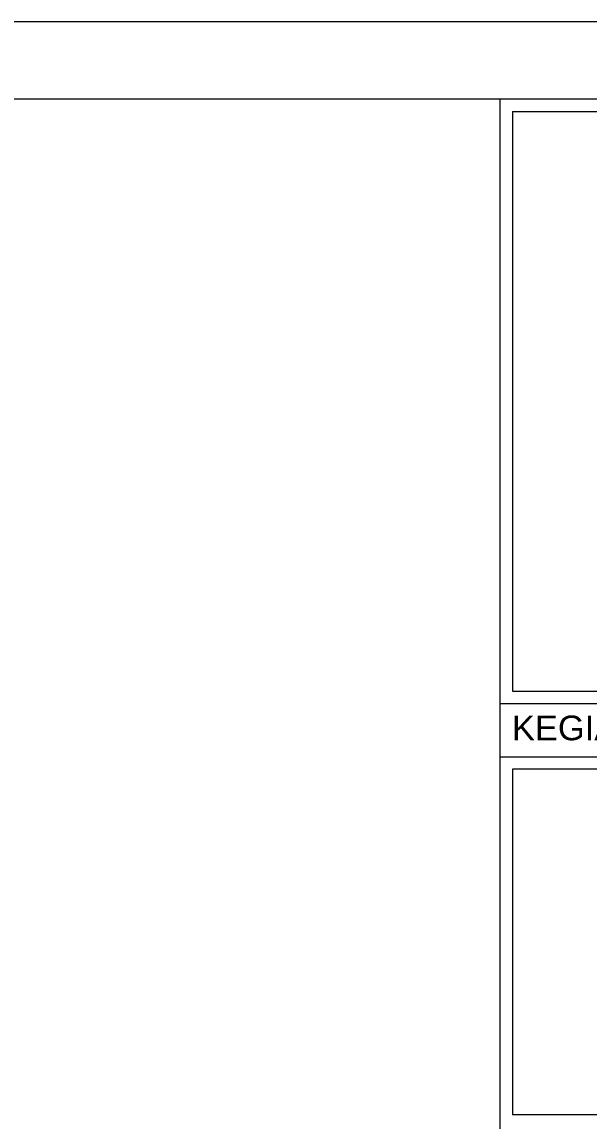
# Model space of a CAD drawing. Header units: metres. Extents: x 84 to 651, y -102 to 458.
# Drawn here: x 190.05 to 193.72, y -78.9 to -71.78 of the extents above; entities that cross this region are included whole.
import ezdxf

# ---------------------------------------------------------------- set-up
doc = ezdxf.new("R2010")
doc.units = ezdxf.units.M
doc.header["$LTSCALE"] = 0.05
doc.header["$MEASUREMENT"] = 0
doc.layers.add('Layout', color=7, linetype='Continuous', lineweight=15)
doc.styles.get("Standard").update_dxf_attribs({"font": 'arial.ttf', "height": 0.2})

# ---------------------------------------------------------------- blocks, each defined once
blk = doc.blocks.new('LayA3')
at = {"layer": 'Layout'}
for p, q in [((415, 292), (25, 292)), ((351, 5), (351, 292)), ((351.8, 291.2), (351.8, 253.656)), ((351.8, 291.2), (414.2, 291.2)), ((351.8, 253.656), (414.2, 253.656)), ((351, 252.856), (415, 252.856)), ((351, 249.411), (415, 249.411)), ((414.2, 248.611), (351.8, 248.611)), ((351.8, 248.611), (351.8, 226.211)), ((414.2, 226.211), (351.8, 226.211))]:
    blk.add_line(p, q, dxfattribs=at)
blk.add_lwpolyline([(0, 0), (420, 0), (420, 297), (0, 297)], close=True, dxfattribs=at)
at = {"layer": 'Layout', "insert": (351.757, 251.261), "char_height": 1.6, "width": 21.02261, "attachment_point": 4}
blk.add_mtext('KEGIATAN', dxfattribs=at)

msp = doc.modelspace()

# ---------------------------------------------------------------- block references
at = {"layer": 'Layout', "xscale": 0.1, "yscale": 0.1, "zscale": 0.1}
msp.add_blockref('LayA3', (158.0452, -101.4766), dxfattribs=at)

doc.saveas('drawing.dxf')
